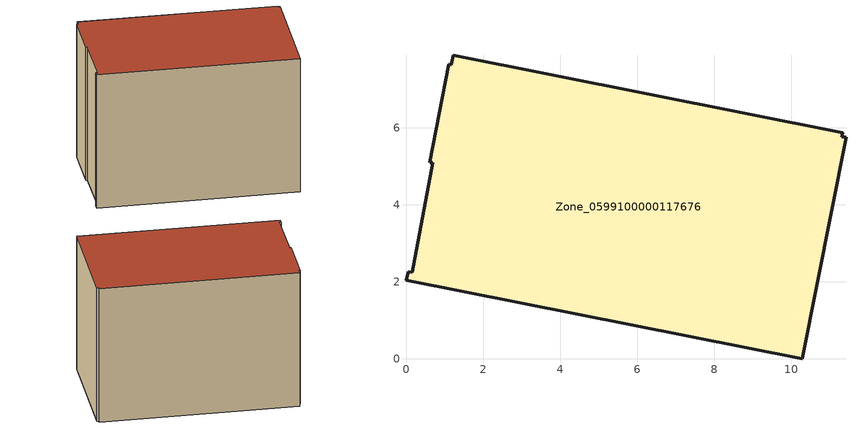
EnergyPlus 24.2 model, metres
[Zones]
Zone_0599100000117676
 floor ground (C_G): 11.43,5.75 10.29,0 0,2.04 0.04,2.26 0.15,2.24 0.69,5.09 0.6,5.11 1.1,7.66 1.17,7.65 1.21,7.89 11.34,5.88 11.32,5.77 z0
 wall outside (C_F): 10.29,0 11.43,5.75 11.32,5.77 11.34,5.88 1.21,7.89 1.17,7.65 1.1,7.66 0.6,5.11 0.69,5.09 0.15,2.24 0.04,2.26 0,2.04 10.29,0 z0:7.59
 roof outside (C_R): 11.32,5.77 11.34,5.88 1.21,7.89 1.17,7.65 1.1,7.66 0.6,5.11 0.69,5.09 0.15,2.24 0.04,2.26 0,2.04 10.29,0 11.43,5.75 z7.59
[BUILDING]
Pand.0599100000117676: North Axis=0; Terrain=City; Loads Convergence Tolerance Value=0.04; Temperature Convergence Tolerance Value=0.4; Solar Distribution=FullExterior; Maximum Number of Warmup Days=25; Minimum Number of Warmup Days=1
[Site:Location]
Rotterdam.The.Hague.AP_ZH_NLD Design_Conditions: Latitude=51.96; Longitude=4.45; Time Zone=1; Elevation=-4.5
[SITE:GROUNDTEMPERATURE:BUILDINGSURFACE]
18, 18, 18, 18, 18, 18, 18, 18, 18, 18, 18, 18
[MATERIAL] Thermal Absorptance=0.9; Solar Absorptance=0.7; Visible Absorptance=0.7
Name | Roughness | Thickness | Conductivity | Density | Specific Heat
G.TI.1975-1991 | MediumSmooth | 0.15 | 0.288461 | 540 | 1210
F.TI.1975-1991 | Rough | 0.3 | 0.230769 | 1920 | 840
R.TI.1975-1991 | MediumRough | 0.2 | 0.153846 | 1500 | 1000
[CONSTRUCTION]
C_G: G.TI.1975-1991
C_F: F.TI.1975-1991
C_R: R.TI.1975-1991
[ZONE]
Zone_0599100000117676: Type=1; Multiplier=1; Ceiling Height=Autocalculate; Volume=Autocalculate; Floor Area=autocalculate; Part of Total Floor Area=Yes
[ZONEINFILTRATION:DESIGNFLOWRATE]
Infil_Zone_0599100000117676: Zone or ZoneList or Space or SpaceList=Zone_0599100000117676; Schedule=AlwaysOn; Design Flow Rate Calculation Method=Flow/Area; Flow Rate per Floor Area=0.003; Constant Term Coefficient=1; Temperature Term Coefficient=0; Velocity Term Coefficient=0; Velocity Squared Term Coefficient=0
[HVACTEMPLATE:ZONE:IDEALLOADSAIRSYSTEM]
Zone_0599100000117676: Maximum Heating Supply Air Temperature=50; Minimum Cooling Supply Air Temperature=13; Maximum Heating Supply Air Humidity Ratio=0.0156; Minimum Cooling Supply Air Humidity Ratio=0.0077; Heating Limit=NoLimit; Cooling Limit=NoLimit; Dehumidification Control Type=ConstantSensibleHeatRatio; Cooling Sensible Heat Ratio=0.7; Dehumidification Setpoint=60; Humidification Control Type=None; Humidification Setpoint=30; Outdoor Air Method=None; Outdoor Air Flow Rate per Person=0.00944; Outdoor Air Flow Rate per Zone Floor Area=0; Outdoor Air Flow Rate per Zone=0; Demand Controlled Ventilation Type=None; Outdoor Air Economizer Type=NoEconomizer; Heat Recovery Type=None; Sensible Heat Recovery Effectiveness=0.7; Latent Heat Recovery Effectiveness=0.65
[ZONECONTROL:THERMOSTAT]
ThermostatControl_Zone_0599100000117676: Zone or ZoneList=Zone_0599100000117676; Control Type Schedule=DualSetpointControlType; Control 1=Thermostat_Zone_0599100000117676; Temperature Difference Between Cutout And Setpoint=0
[THERMOSTATSETPOINT:DUALSETPOINT]
Thermostat_Zone_0599100000117676: Heating Setpoint Temperature Schedule=HeatingSetpoint_Zone_0599100000117676; Cooling Setpoint Temperature Schedule=CoolingSetpoint_Zone_0599100000117676
[SCHEDULE:COMPACT]
HeatingSetpoint_Zone_0599100000117676: Through: 12/31, For: AllDays, Until: 24:00, 21
CoolingSetpoint_Zone_0599100000117676: Through: 12/31, For: AllDays, Until: 24:00, 24
DualSetpointControlType: Through: 12/31, For: AllDays, Until: 24:00, 4
AlwaysOn: Through: 12/31, For: AllDays, Until: 24:00, 1
